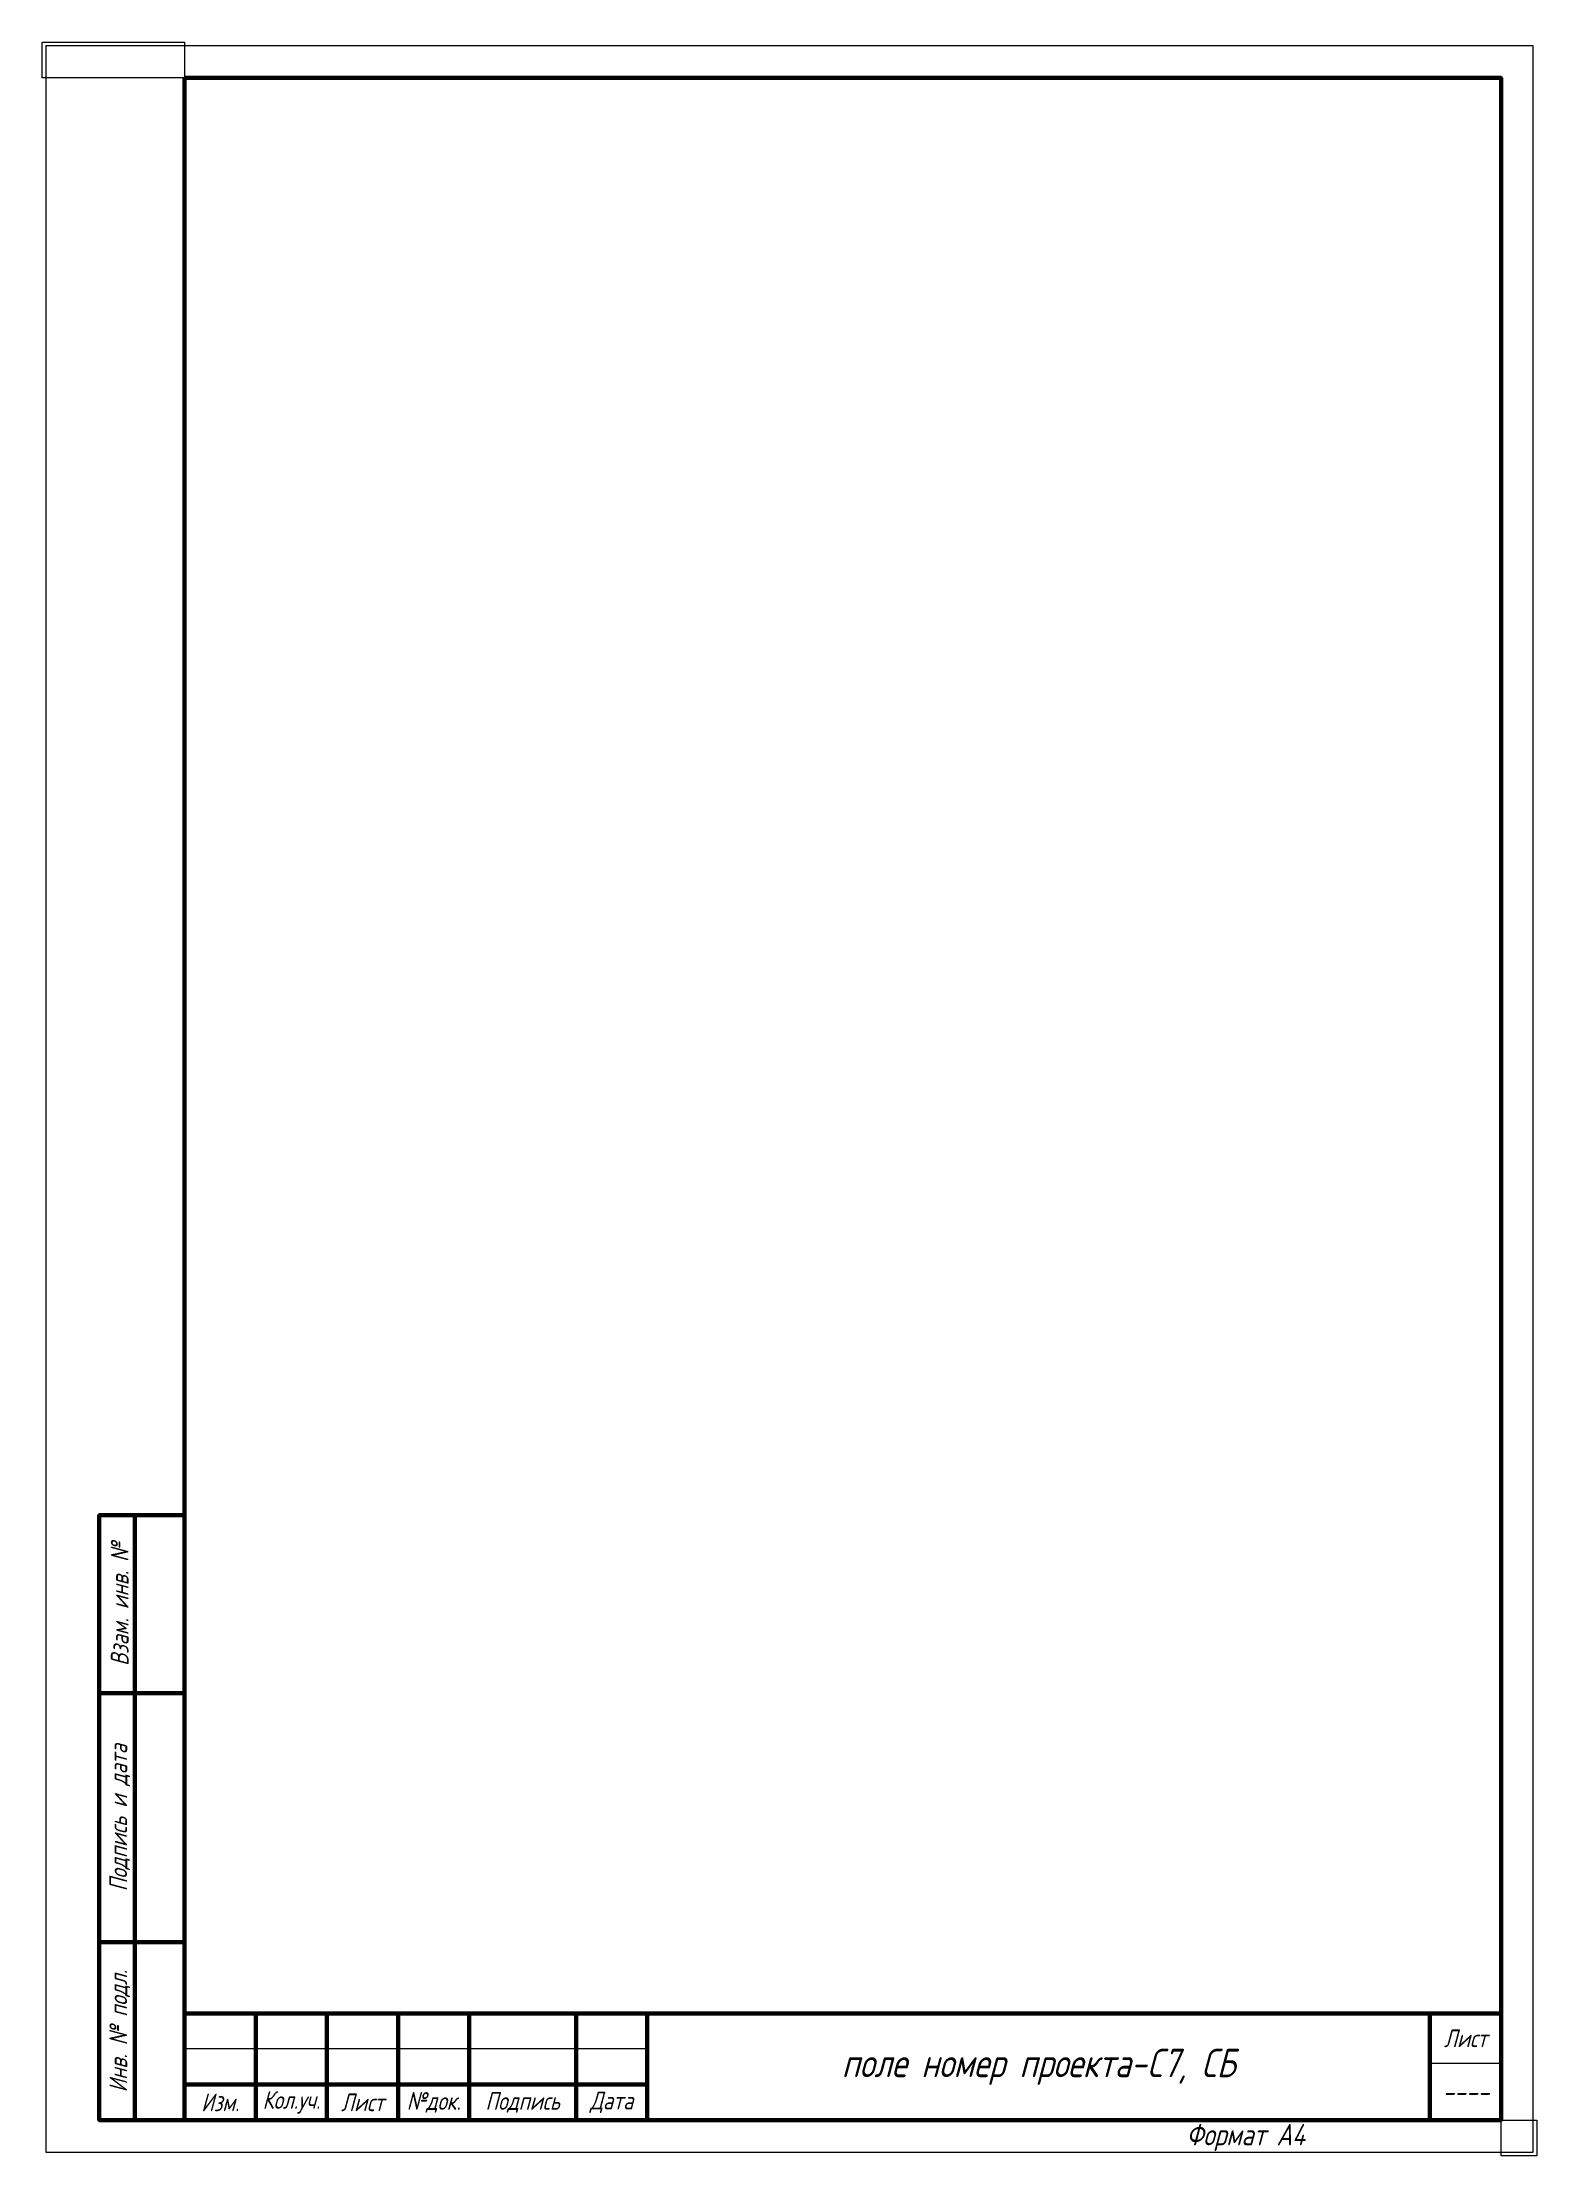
# Paper-space layout 'A4_(210x297) (мал_штамп)' of a CAD drawing. Header units: millimetres. Extents: x 0 to 210, y 0 to 297.
import ezdxf
from ezdxf.enums import TextEntityAlignment as Align

# ---------------------------------------------------------------- set-up
doc = ezdxf.new("R2010")
doc.units = ezdxf.units.MM
doc.layers.get('0').update_dxf_attribs({"color": 250, "lineweight": 60})
doc.layers.get('Defpoints').update_dxf_attribs({"color": 170, "lineweight": 5})
for name, color, linetype, lineweight in [('Сплошная тонкая S_3', 250, 'Continuous', 20), ('Текст', 7, 'Continuous', 20), ('Штамп_Текст', 7, 'Continuous', 20)]:
    doc.layers.add(name, color=color, linetype=linetype, lineweight=lineweight)
doc.styles.add('ASKO 2_5', font='', dxfattribs={"oblique": 15, "height": 2.5})
doc.styles.add('ASKO_3', font='', dxfattribs={"oblique": 15, "height": 3})
doc.styles.get('ASKO 2_5').set_extended_font_data('GOST type A')
doc.styles.get('ASKO_3').set_extended_font_data('GOST type A')

# ---------------------------------------------------------------- blocks, each defined once
blk = doc.blocks.new('*U32')
for p, q in [((-7, 0), (-7, 85)), ((0, 60), (-12, 60)), ((0, 25), (-12, 25))]:
    blk.add_line(p, q)
blk.add_lwpolyline([(0, 0), (-12, 0), (-12, 85), (0, 85)], close=True)
at = {"layer": 'Штамп_Текст', "char_height": 2.5, "attachment_point": 5, "rotation": 90, "style": 'ASKO 2_5'}
for s, insert, width in [('Взам. инв. №', (-9.12, 72.5), 25), ('Подпись и дата', (-9.12, 42.5), 35), ('Инв. № подл.', (-9.12, 12.5), 25)]:
    blk.add_mtext(s, dxfattribs=dict(at, insert=insert, width=width))
blk = doc.blocks.new('*U48')
for p, q in [((-175, 15), (-175, 0)), ((-165, 15), (-165, 0)), ((-155, 15), (-155, 0)), ((-145, 15), (-145, 0)), ((-130, 15), (-130, 0)), ((-120, 15), (-120, 0)), ((-10, 15), (-10, 0)), ((-120, 5), (-185, 5))]:
    blk.add_line(p, q)
at = {"lineweight": 20}
for p, q in [((-120, 10), (-185, 10)), ((-10, 8), (0, 8))]:
    blk.add_line(p, q, dxfattribs=at)
blk.add_lwpolyline([(-185, 0), (0, 0), (0, 15), (-185, 15)], close=True)
at = {"layer": 'Текст', "char_height": 2.5, "attachment_point": 5}
for s, insert, width, style in [('Лист', (-5, 11.5), 10, 'ASKO_3'), ('Изм.', (-180, 2.5), 10, 'ASKO 2_5'), ('Кол.уч.', (-170, 2.5), 10, 'ASKO 2_5'), ('Лист', (-160, 2.5), 10, 'ASKO 2_5'), ('№док.', (-150, 2.5), 13.7231, 'ASKO 2_5'), ('Подпись', (-137.5, 2.5), 15, 'ASKO 2_5'), ('Дата', (-125, 2.5), 10, 'ASKO 2_5')]:
    blk.add_mtext(s, dxfattribs=dict(at, insert=insert, width=width, style=style))
at = {"layer": 'Текст', "style": 'ASKO_3', "oblique": 15}
for tag, height, p in [('SIFR', 4, (-65, 7.5)), ('NOMER_LISTA', 3, (-5, 4))]:
    blk.add_attdef(tag, text='', height=height, dxfattribs=at).set_placement(p, align=Align.MIDDLE)

psp = doc.layouts.new('A4_(210x297) (мал_штамп)')

# ---------------------------------------------------------------- linework, layer by layer
psp.add_lwpolyline([(20, 292), (205, 292), (205, 5), (20, 5)], close=True)
at = {"layer": 'Defpoints', "ltscale": 500}
for points in [[(0, 297), (20, 297), (20, 292), (0, 292)], [(205, 5), (210, 5), (210, 0), (205, 0)]]:
    psp.add_lwpolyline(points, close=True, dxfattribs=at)
at = {"layer": 'Сплошная тонкая S_3'}
psp.add_lwpolyline([(0.5, 0.5), (209.5, 0.5), (209.5, 296.5), (0.5, 296.5)], close=True, dxfattribs=at)

# ---------------------------------------------------------------- block references
at = {"ltscale": 0.3}
psp.add_blockref('*U32', (20, 5), dxfattribs=at)
psp.add_blockref('*U48', (205, 5)).add_auto_attribs({'SIFR': 'поле номер проекта-C7, СБ', 'NOMER_LISTA': '----'})

# ---------------------------------------------------------------- texts
at = {"insert": (160.75, 4.46), "char_height": 3, "attachment_point": 1, "style": 'ASKO_3'}
psp.add_mtext_dynamic_manual_height_columns('Формат А4', width=28.477, gutter_width=15, heights=[0], dxfattribs=at)

doc.saveas('drawing.dxf')
